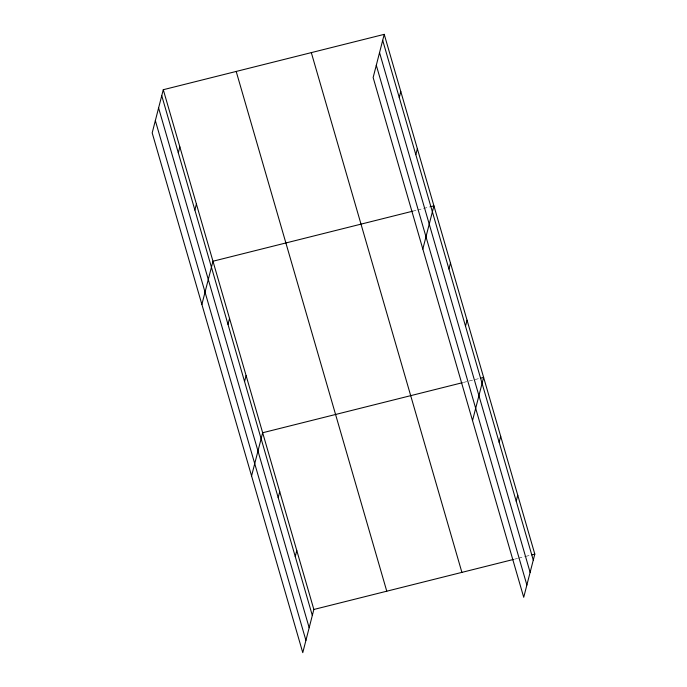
<?xml version="1.0" encoding="UTF-8"?>
<svg xmlns="http://www.w3.org/2000/svg" width="687" height="687" viewBox="0 0 687 687"><rect width="100%" height="100%" fill="white"/><g stroke="black" fill="none" stroke-linecap="round" stroke-linejoin="round"><path stroke-width="0.52" stroke-dasharray="3.44 2.58" d="M412.655 211.201L416.708 210.188M417.722 209.93L429.873 206.881M463.356 382.461L479.56 378.408M514.554 559.184L517.594 558.419M518.608 558.17L524.679 556.642M525.692 556.393L530.759 555.122"/><path stroke-width="1.03" d="M163.283 89.714L152.188 132.892L302.769 652.65L313.856 609.472L163.283 89.714L384.231 34.35L534.812 554.108L523.717 597.286L373.144 77.528L384.231 34.35M178.311 152.858L179.839 146.881M194.868 210.033L196.405 204.056M201.884 304.41L212.97 261.232L412.655 211.201M227.998 324.384L229.535 318.407M244.563 381.551L246.092 375.574M251.571 475.936L262.657 432.75L462.342 382.719M278.192 497.637L279.729 491.66M399.259 97.502L400.796 91.526M295.255 556.539L296.793 550.562M415.824 154.669L417.361 148.693M422.831 249.055L433.918 205.868L430.886 206.632M448.954 269.021L450.483 263.044M465.511 326.196L467.048 320.219M472.527 420.573L483.614 377.386L480.574 378.151M499.14 442.273L500.677 436.297M516.212 501.175L517.74 495.198M313.856 609.472L513.541 559.433M531.772 554.873L534.812 554.108M382.693 40.327L533.275 560.085M379.542 52.607L530.124 572.365M376.296 65.256L526.877 585.015M311.314 52.616L461.896 572.374M236.191 71.439L386.772 591.198M161.746 95.691L312.319 615.449M158.594 107.962L309.167 627.72M155.348 120.611L305.921 640.37"/></g></svg>
